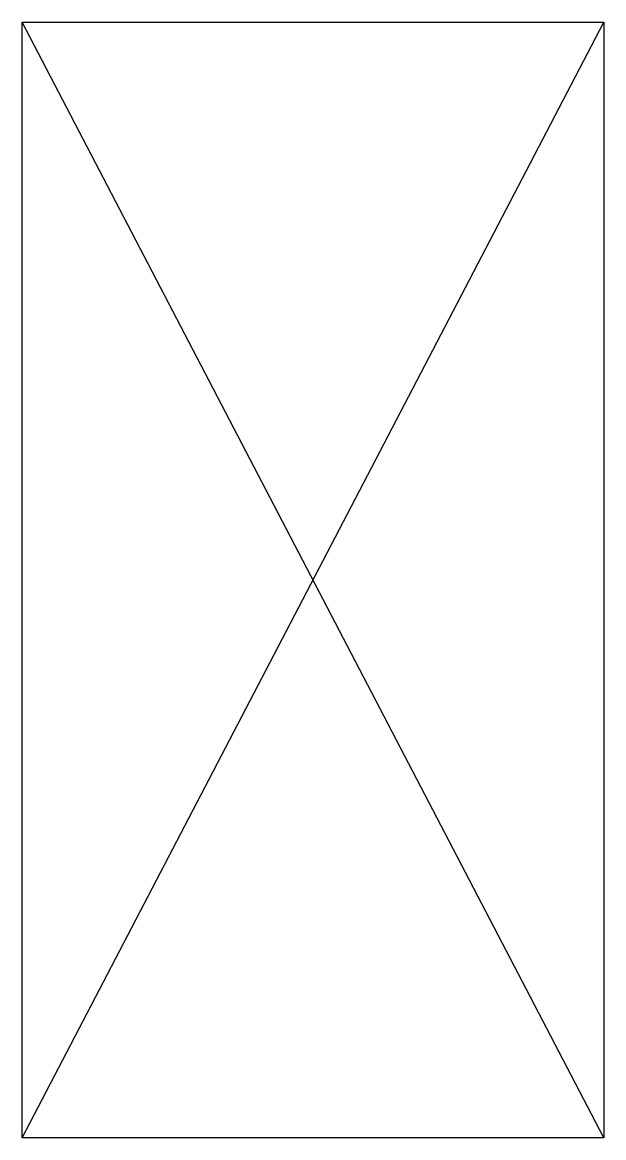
# Model space of a CAD drawing. Header units: millimetres. Extents: x -6 to 6, y 12 to 35.
import ezdxf

# ---------------------------------------------------------------- set-up
doc = ezdxf.new("R2010")
doc.units = ezdxf.units.MM
doc.layers.get('0').update_dxf_attribs({"linetype": 'CONTINUOUS'})

msp = doc.modelspace()

# ---------------------------------------------------------------- linework, layer by layer
for p, q in [((6, 12), (-6, 35)), ((-6, 12), (6, 35))]:
    msp.add_line(p, q)
msp.add_lwpolyline([(6, 12), (-6, 12), (-6, 35), (6, 35)], close=True)

doc.saveas('drawing.dxf')
